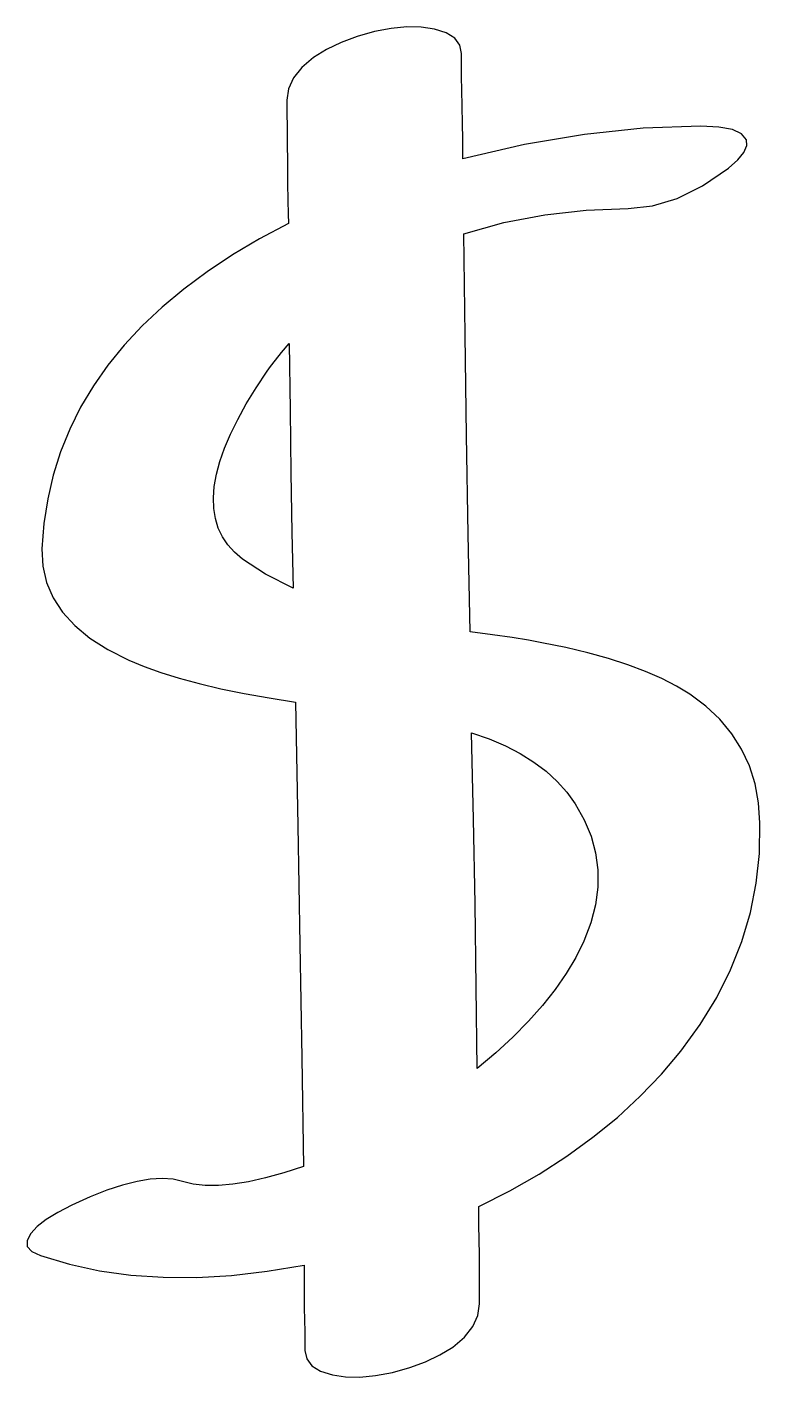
# Model space of a CAD drawing. Extents: x 0 to 12.9, y -2 to 21.7.
import ezdxf

# ---------------------------------------------------------------- set-up
doc = ezdxf.new("R2010")
doc.units = 0
doc.layers.get('0').update_dxf_attribs({"linetype": 'CONTINUOUS'})

msp = doc.modelspace()

# ---------------------------------------------------------------- linework, layer by layer
at = {"color": 0}
for p, q in [((6.11111, 21.625), (5.80464, 21.5392)), ((6.40619, 21.6797), (6.11111, 21.625)), ((6.68056, 21.7049), (6.40619, 21.6797)), ((6.93403, 21.7006), (6.68056, 21.7049)), ((7.16667, 21.6667), (6.93403, 21.7006)), ((7.37326, 21.6033), (7.16667, 21.6667)), ((5.52425, 21.434), (5.26992, 21.31)), ((5.80464, 21.5392), (5.52425, 21.434)), ((7.52083, 21.5104), (7.37326, 21.6033)), ((7.60938, 21.3881), (7.52083, 21.5104)), ((7.63889, 21.2361), (7.60938, 21.3881)), ((5.04167, 21.1667), (4.83501, 20.9949)), ((5.26992, 21.31), (5.04167, 21.1667)), ((7.63971, 21.0486), (7.63889, 21.2361)), ((4.83501, 20.9949), (4.68744, 20.8125)), ((7.64231, 20.8333), (7.63971, 21.0486)), ((4.68744, 20.8125), (4.5989, 20.6199)), ((7.64665, 20.5903), (7.64231, 20.8333)), ((4.5989, 20.6199), (4.56944, 20.4167)), ((7.65278, 20.3194), (7.64665, 20.5903)), ((4.56944, 20.4167), (4.57026, 20.1979)), ((4.57026, 20.1979), (4.57286, 19.9444)), ((7.65886, 20.001), (7.65278, 20.3194)), ((4.57286, 19.9444), (4.57721, 19.6563)), ((7.66319, 19.7397), (7.65886, 20.001)), ((11.8472, 19.9583), (10.8359, 19.9228)), ((12.1631, 19.9436), (11.8472, 19.9583)), ((7.66581, 19.5357), (7.66319, 19.7397)), ((9.80208, 19.816), (8.74567, 19.6381)), ((10.8359, 19.9228), (9.80208, 19.816)), ((12.4027, 19.8993), (12.1631, 19.9436)), ((12.5659, 19.8256), (12.4027, 19.8993)), ((12.6528, 19.7222), (12.5659, 19.8256)), ((12.6589, 19.6181), (12.6528, 19.7222)), ((4.57721, 19.6563), (4.58333, 19.3333)), ((7.66667, 19.3889), (7.66581, 19.5357)), ((8.74567, 19.6381), (7.66667, 19.3889)), ((12.4992, 19.3681), (12.6077, 19.5)), ((12.6077, 19.5), (12.6589, 19.6181)), ((4.58333, 19.3333), (4.58415, 18.9583)), ((12.3333, 19.2222), (12.4992, 19.3681)), ((11.8793, 18.9124), (12.3333, 19.2222)), ((4.58415, 18.9583), (4.58675, 18.6528)), ((11.434, 18.691), (11.8793, 18.9124)), ((4.58675, 18.6528), (4.5911, 18.4167)), ((10.5694, 18.5139), (10.9974, 18.5582)), ((10.9974, 18.5582), (11.434, 18.691)), ((4.5911, 18.4167), (4.59722, 18.25)), ((8.3871, 18.2639), (9.10417, 18.4028)), ((9.10417, 18.4028), (9.8316, 18.4861)), ((9.8316, 18.4861), (10.5694, 18.5139)), ((4.59722, 18.25), (4.09033, 17.9786)), ((7.68056, 18.0694), (8.3871, 18.2639)), ((7.70313, 16.2831), (7.68056, 18.0694)), ((4.09033, 17.9786), (3.61496, 17.6958)), ((3.61496, 17.6958), (3.17106, 17.4014)), ((3.17106, 17.4014), (2.75863, 17.0956)), ((2.75863, 17.0956), (2.37765, 16.7782)), ((2.37765, 16.7782), (2.02815, 16.4493)), ((2.02815, 16.4493), (1.71012, 16.1089)), ((7.72917, 14.5208), (7.70313, 16.2831)), ((1.71012, 16.1089), (1.42356, 15.7569)), ((4.36806, 15.8438), (4.47743, 15.9783)), ((4.47743, 15.9783), (4.61111, 16.1389)), ((4.61111, 16.1389), (4.62582, 14.9688)), ((1.42356, 15.7569), (1.16846, 15.3936)), ((4.22222, 15.6528), (4.28299, 15.7353)), ((4.28299, 15.7353), (4.36806, 15.8438)), ((4.02843, 15.3583), (4.22222, 15.6528)), ((1.16846, 15.3936), (0.944824, 15.0187)), ((3.85693, 15.0756), (4.02843, 15.3583)), ((0.944824, 15.0187), (0.752658, 14.6324)), ((3.70768, 14.8046), (3.85693, 15.0756)), ((4.62582, 14.9688), (4.64231, 13.8612)), ((3.58068, 14.5451), (3.70768, 14.8046)), ((0.752658, 14.6324), (0.59196, 14.2344)), ((3.47592, 14.2976), (3.58068, 14.5451)), ((7.75868, 12.783), (7.72917, 14.5208)), ((3.39339, 14.0617), (3.47592, 14.2976)), ((0.59196, 14.2344), (0.462728, 13.825)), ((3.33311, 13.8375), (3.39339, 14.0617)), ((0.462728, 13.825), (0.364963, 13.4041)), ((3.29508, 13.6251), (3.33311, 13.8375)), ((4.64231, 13.8612), (4.66054, 12.816)), ((3.27929, 13.4243), (3.29508, 13.6251)), ((0.364963, 13.4041), (0.298665, 12.9717)), ((3.28575, 13.2353), (3.27929, 13.4243)), ((3.31446, 13.058), (3.28575, 13.2353)), ((0.298665, 12.9717), (0.263889, 12.5278)), ((3.3654, 12.8924), (3.31446, 13.058)), ((3.43858, 12.7385), (3.3654, 12.8924)), ((3.53401, 12.5964), (3.43858, 12.7385)), ((3.65169, 12.4659), (3.53401, 12.5964)), ((4.66054, 12.816), (4.68056, 11.8333)), ((7.79167, 11.0694), (7.75868, 12.783)), ((0.263889, 12.5278), (0.278646, 12.2237)), ((3.79167, 12.3472), (3.65169, 12.4659)), ((4.19444, 12.0799), (3.79167, 12.3472)), ((0.278646, 12.2237), (0.34375, 11.9366)), ((0.34375, 11.9366), (0.459201, 11.6664)), ((4.68056, 11.8333), (4.19444, 12.0799)), ((0.459201, 11.6664), (0.625, 11.4132)), ((0.625, 11.4132), (0.841146, 11.1769)), ((0.841146, 11.1769), (1.10764, 10.9575)), ((1.10764, 10.9575), (1.42449, 10.755)), ((8.18837, 11.0157), (7.79167, 11.0694)), ((8.53125, 10.9653), (8.18837, 11.0157)), ((8.82032, 10.9185), (8.53125, 10.9653)), ((1.42449, 10.755), (1.79167, 10.5694)), ((9.05556, 10.875), (8.82032, 10.9185)), ((9.47288, 10.7911), (9.05556, 10.875)), ((9.86372, 10.6988), (9.47288, 10.7911)), ((10.2281, 10.5984), (9.86372, 10.6988)), ((1.79167, 10.5694), (2.05925, 10.4577)), ((2.05925, 10.4577), (2.35504, 10.3516)), ((10.566, 10.4896), (10.2281, 10.5984)), ((10.8774, 10.3727), (10.566, 10.4896)), ((2.35504, 10.3516), (2.67904, 10.2511)), ((2.67904, 10.2511), (3.03125, 10.1563)), ((11.1623, 10.2474), (10.8774, 10.3727)), ((11.4208, 10.114), (11.1623, 10.2474)), ((3.03125, 10.1563), (3.41168, 10.0671)), ((3.41168, 10.0671), (3.82032, 9.98351)), ((3.82032, 9.98351), (4.25717, 9.9056)), ((11.6528, 9.97222), (11.4208, 10.114)), ((11.9364, 9.76064), (11.6528, 9.97222)), ((4.25717, 9.9056), (4.72222, 9.83333)), ((4.72222, 9.83333), (4.7621, 7.65631)), ((12.1832, 9.52865), (11.9364, 9.76064)), ((12.393, 9.27626), (12.1832, 9.52865)), ((7.81944, 9.29167), (8.12733, 9.18408)), ((7.8514, 7.77175), (7.81944, 9.29167)), ((12.566, 9.00347), (12.393, 9.27626)), ((8.12733, 9.18408), (8.41228, 9.06256)), ((8.41228, 9.06256), (8.67421, 8.92714)), ((8.67421, 8.92714), (8.91314, 8.77783)), ((12.702, 8.71029), (12.566, 9.00347)), ((8.91314, 8.77783), (9.12907, 8.61464)), ((9.12907, 8.61464), (9.322, 8.43756)), ((12.8012, 8.39671), (12.702, 8.71029)), ((9.322, 8.43756), (9.49192, 8.24658)), ((12.8635, 8.06272), (12.8012, 8.39671)), ((9.49192, 8.24658), (9.63889, 8.04167)), ((9.63889, 8.04167), (9.79932, 7.76085)), ((12.8889, 7.70833), (12.8635, 8.06272)), ((4.7621, 7.65631), (4.79856, 5.5695)), ((7.87825, 6.28131), (7.8514, 7.77175)), ((9.79932, 7.76085), (9.91932, 7.47396)), ((12.8793, 7.17171), (12.8889, 7.70833)), ((9.91932, 7.47396), (9.99903, 7.18099)), ((9.99903, 7.18099), (10.0383, 6.88194)), ((12.8229, 6.64501), (12.8793, 7.17171)), ((10.0383, 6.88194), (10.0372, 6.57682)), ((10.0372, 6.57682), (9.99571, 6.26563)), ((12.7196, 6.12831), (12.8229, 6.64501)), ((7.90001, 4.82036), (7.87825, 6.28131)), ((9.99571, 6.26563), (9.91385, 5.94835)), ((9.91385, 5.94835), (9.79167, 5.625)), ((12.5694, 5.62158), (12.7196, 6.12831)), ((4.79856, 5.5695), (4.83154, 3.57297)), ((9.79167, 5.625), (9.6499, 5.34093)), ((12.3723, 5.12483), (12.5694, 5.62158)), ((9.6499, 5.34093), (9.48172, 5.05817)), ((9.48172, 5.05817), (9.28706, 4.77669)), ((12.1284, 4.63807), (12.3723, 5.12483)), ((7.91667, 3.38889), (7.90001, 4.82036)), ((9.28706, 4.77669), (9.06592, 4.49653)), ((11.8376, 4.16129), (12.1284, 4.63807)), ((9.06592, 4.49653), (8.81831, 4.21772)), ((8.81831, 4.21772), (8.54422, 3.94015)), ((11.5, 3.69444), (11.8376, 4.16129)), ((8.54422, 3.94015), (8.24365, 3.6639)), ((4.83154, 3.57297), (4.86111, 1.66667)), ((8.24365, 3.6639), (7.91667, 3.38889)), ((11.1558, 3.28711), (11.5, 3.69444)), ((10.783, 2.89844), (11.1558, 3.28711)), ((10.3815, 2.52843), (10.783, 2.89844)), ((9.95139, 2.17708), (10.3815, 2.52843)), ((9.49257, 1.8444), (9.95139, 2.17708)), ((4.86111, 1.66667), (4.51801, 1.55322)), ((9.00515, 1.53039), (9.49257, 1.8444)), ((2.16965, 1.44185), (1.93744, 1.40278)), ((2.38015, 1.45486), (2.16965, 1.44185)), ((2.56896, 1.44185), (2.38015, 1.45486)), ((2.73611, 1.40278), (2.56896, 1.44185)), ((4.19706, 1.46272), (3.89822, 1.39524)), ((4.51801, 1.55322), (4.19706, 1.46272)), ((8.4891, 1.23503), (9.00515, 1.53039)), ((1.40793, 1.24653), (1.11062, 1.12934)), ((1.68354, 1.33767), (1.40793, 1.24653)), ((1.93744, 1.40278), (1.68354, 1.33767)), ((2.92426, 1.35531), (2.73611, 1.40278)), ((3.13456, 1.33078), (2.92426, 1.35531)), ((3.36697, 1.32926), (3.13456, 1.33078)), ((3.62153, 1.35075), (3.36697, 1.32926)), ((3.89822, 1.39524), (3.62153, 1.35075)), ((7.94444, 0.958333), (8.4891, 1.23503)), ((0.791667, 0.986111), (0.543403, 0.855903)), ((1.11062, 1.12934), (0.791667, 0.986111)), ((7.94526, 0.816026), (7.94444, 0.958333)), ((0.340278, 0.729167), (0.182292, 0.605903)), ((0.543403, 0.855903), (0.340278, 0.729167)), ((7.94786, 0.625054), (7.94526, 0.816026)), ((0.069444, 0.486111), (0.001736, 0.362847)), ((0.182292, 0.605903), (0.069444, 0.486111)), ((7.95221, 0.385471), (7.94786, 0.625054)), ((0.001736, 0.362847), (0.006944, 0.256944)), ((0.006944, 0.256944), (0.085069, 0.168403)), ((7.95833, 0.097222), (7.95221, 0.385471)), ((0.085069, 0.168403), (0.236111, 0.097222)), ((0.236111, 0.097222), (0.746039, -0.054254)), ((7.95833, -0.75), (7.95833, 0.097222)), ((0.746039, -0.054254), (1.27599, -0.168403)), ((1.27599, -0.168403), (1.8259, -0.245226)), ((3.59543, -0.251736), (4.22521, -0.179254)), ((4.22521, -0.179254), (4.875, -0.069444)), ((4.875, -0.069444), (4.875, -0.819444)), ((1.8259, -0.245226), (2.39578, -0.284722)), ((2.39578, -0.284722), (2.98562, -0.286893)), ((2.98562, -0.286893), (3.59543, -0.251736)), ((4.875, -0.819444), (4.88542, -1.24306)), ((7.92882, -0.953939), (7.95833, -0.75)), ((7.69271, -1.33588), (7.84028, -1.14925)), ((7.84028, -1.14925), (7.92882, -0.953939)), ((4.88542, -1.24306), (4.88889, -1.56944)), ((7.48611, -1.51389), (7.69271, -1.33588)), ((4.88889, -1.56944), (4.91928, -1.72131)), ((7.00694, -1.77083), (7.25868, -1.65104)), ((7.25868, -1.65104), (7.48611, -1.51389)), ((4.91928, -1.72131), (5.01042, -1.84369)), ((5.01042, -1.84369), (5.16233, -1.93658)), ((6.43056, -1.95833), (6.7309, -1.87326)), ((6.7309, -1.87326), (7.00694, -1.77083)), ((5.16233, -1.93658), (5.375, -2)), ((5.375, -2), (5.60243, -2.03386)), ((5.60243, -2.03386), (5.85417, -2.03819)), ((5.85417, -2.03819), (6.13021, -2.01303)), ((6.13021, -2.01303), (6.43056, -1.95833))]:
    msp.add_line(p, q, dxfattribs=at)

doc.saveas('drawing.dxf')
